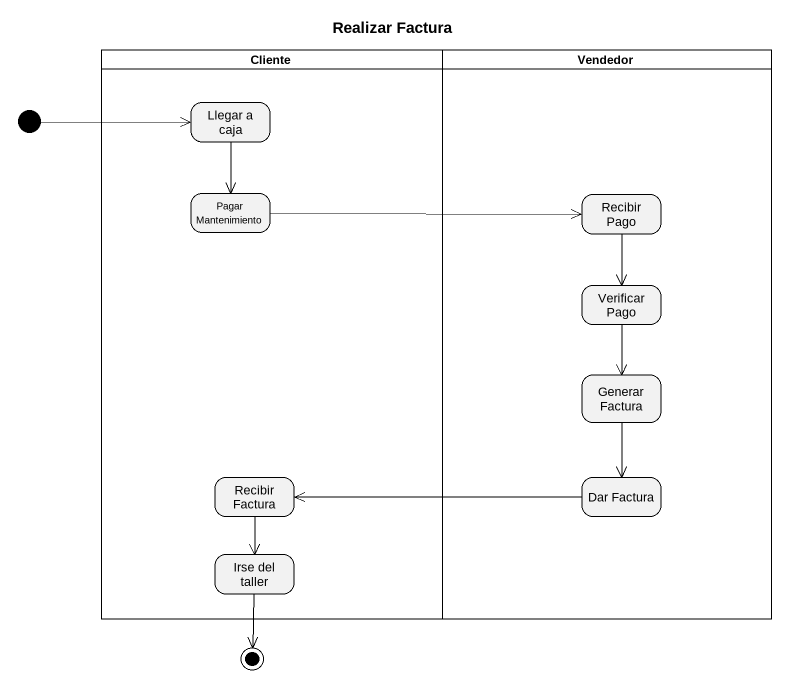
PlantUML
@startuml
title Realizar Factura
hide empty description
state Cliente <<partition>> {
  state "Llegar a caja" as Llegar_a_caja
  state "Pagar Mantenimiento" as Pagar_Mantenimiento
  state "Recibir Factura" as Recibir_Factura
  state "Irse del taller" as Irse_del_taller
}
state Vendedor <<partition>> {
  state "Recibir Pago" as Recibir_Pago
  state "Verificar Pago" as Verificar_Pago
  state "Generar Factura" as Generar_Factura
  state "Dar Factura" as Dar_Factura
}
state initial1 <<start>>
state final1 <<end>>
initial1 -right-> Llegar_a_caja
Llegar_a_caja --> Pagar_Mantenimiento
Pagar_Mantenimiento -right-> Recibir_Pago
Recibir_Pago --> Verificar_Pago
Verificar_Pago --> Generar_Factura
Generar_Factura --> Dar_Factura
Recibir_Factura --> Irse_del_taller
Dar_Factura -left-> Recibir_Factura
Irse_del_taller --> final1
@enduml
